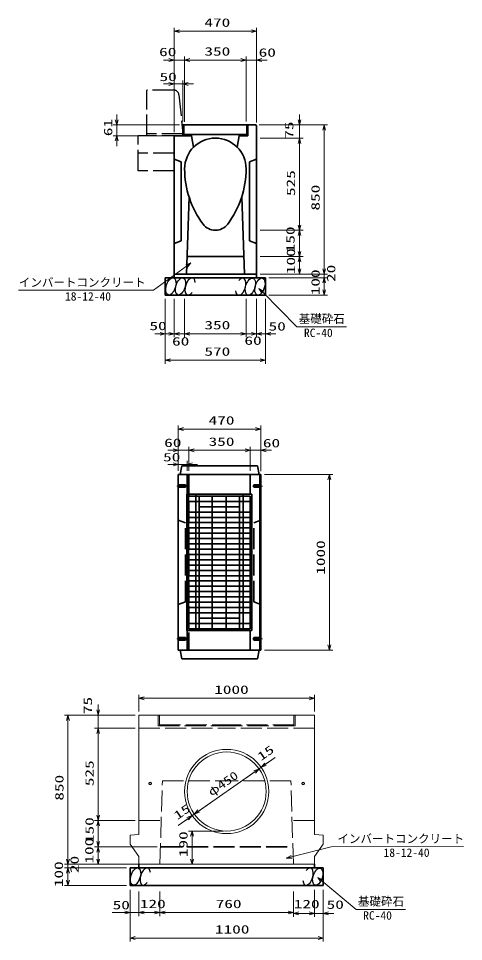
# Model space of a CAD drawing. Units: millimetres on the paper. Extents: x 15 to 1219, y 6 to 859.
# Drawn here: x 850.3 to 977, y 345.6 to 608.5 of the extents above; entities that cross this region are included whole.
import ezdxf
from ezdxf.enums import TextEntityAlignment as Align

# ---------------------------------------------------------------- set-up
doc = ezdxf.new("R2010")
doc.units = ezdxf.units.MM
doc.linetypes.add('DASHED', pattern=[7.5, 6, -1.5])
doc.linetypes.add('USER1', pattern=[18.5, 12, -1.5, 3.5, -1.5])
for name, color, linetype, lineweight in [('D-BMK（構造物基準線）', 2, 'USER1', 18), ('D-STR-DIM（寸法）', 7, 'Continuous', 13), ('D-STR-HTXT(基礎砕石-旗)', 7, 'Continuous', 13), ('D-STR-HTXT（旗上げ）', 7, 'Continuous', 13), ('D-STR-STRF(グリ)', 7, 'Continuous', 25), ('D-STR-STRF(歩車)', 7, 'DASHED', 25), ('D-STR（構造物）', 1, 'Continuous', 35)]:
    doc.layers.add(name, color=color, linetype=linetype, lineweight=lineweight)
doc.styles.add('ＭＳ ゴシック', font='')
doc.styles.get('ＭＳ ゴシック').set_extended_font_data('MS Gothic')

# ---------------------------------------------------------------- blocks, each defined once
blk = doc.blocks.new('_Open30')
at = {"color": 7, "linetype": 'Continuous', "lineweight": 13}
for p, q in [((-1, 0.2679), (0, 0)), ((0, 0), (-1, -0.2679)), ((0, 0), (-1, 0))]:
    blk.add_line(p, q, dxfattribs=at)

msp = doc.modelspace()

# ---------------------------------------------------------------- linework, layer by layer
at = {"layer": 'D-BMK（構造物基準線）'}
for p, q in [((895.377, 475.319), (898.226, 475.319)), ((919.801, 475.319), (916.951, 475.319)), ((895.377, 431.819), (898.226, 431.819)), ((919.801, 431.819), (916.951, 431.819))]:
    msp.add_line(p, q, dxfattribs=at)
at = {"layer": 'D-STR-DIM（寸法）'}
for p, q in [((894.64, 597.607), (894.64, 605.815)), ((896.14, 604.815), (916.64, 604.815)), ((918.14, 597.607), (918.14, 605.815)), ((894.64, 576.074), (894.64, 597.607)), ((897.64, 579.064), (897.64, 597.607)), ((897.64, 579.064), (897.64, 597.607)), ((915.14, 579.069), (915.14, 597.607)), ((915.14, 579.069), (915.14, 597.607)), ((918.14, 578.874), (918.14, 597.607)), ((893.14, 596.607), (891.64, 596.607)), ((894.64, 596.607), (897.64, 596.607)), ((899.14, 596.607), (900.64, 596.607)), ((899.14, 596.607), (913.64, 596.607)), ((913.64, 596.607), (912.14, 596.607)), ((915.14, 596.607), (918.14, 596.607)), ((919.64, 596.607), (921.14, 596.607)), ((893.14, 589.797), (891.64, 589.797)), ((894.64, 576.074), (894.64, 590.797)), ((894.64, 589.797), (897.14, 589.797)), ((897.14, 579.074), (897.14, 590.797)), ((898.64, 589.797), (900.14, 589.797)), ((878.306, 579.624), (878.306, 581.124)), ((930.333, 579.619), (930.333, 581.119)), ((896.14, 578.124), (877.306, 578.124)), ((878.306, 575.074), (878.306, 578.124)), ((918.89, 578.119), (938.343, 578.119)), ((919.89, 578.119), (931.333, 578.119)), ((930.333, 574.39), (930.333, 578.119)), ((937.343, 537.139), (937.343, 576.619)), ((893.64, 575.074), (877.306, 575.074)), ((878.306, 573.574), (878.306, 572.074)), ((919.14, 574.39), (931.333, 574.39)), ((919.14, 574.389), (931.333, 574.389)), ((930.333, 572.89), (930.333, 571.39)), ((930.333, 549.641), (930.333, 572.889)), ((919.14, 548.141), (931.333, 548.141)), ((919.14, 548.141), (931.332, 548.141)), ((930.332, 542.141), (930.332, 546.641)), ((919.14, 540.641), (931.332, 540.641)), ((919.14, 540.641), (931.332, 540.641)), ((930.332, 537.141), (930.332, 539.141)), ((937.343, 537.139), (937.343, 538.639)), ((919.14, 535.641), (931.332, 535.641)), ((919.14, 535.639), (938.343, 535.639)), ((919.14, 535.639), (938.343, 535.639)), ((921.64, 534.639), (938.343, 534.639)), ((921.64, 534.639), (938.343, 534.639)), ((937.343, 534.639), (937.343, 535.639)), ((937.343, 531.139), (937.343, 533.139)), ((937.343, 533.139), (937.343, 531.639)), ((892.14, 528.639), (892.14, 517.672)), ((894.64, 528.639), (894.64, 517.672)), ((894.64, 528.639), (894.64, 517.672)), ((897.64, 528.639), (897.64, 517.672)), ((897.64, 528.639), (897.64, 517.672)), ((915.14, 528.639), (915.14, 517.672)), ((915.14, 528.639), (915.14, 517.672)), ((918.14, 528.639), (918.14, 517.672)), ((918.14, 528.639), (918.14, 517.672)), ((920.64, 528.639), (920.64, 517.672)), ((921.64, 529.639), (938.343, 529.639)), ((890.64, 518.672), (889.14, 518.672)), ((893.14, 518.672), (891.64, 518.672)), ((892.14, 518.672), (894.64, 518.672)), ((894.64, 518.672), (897.64, 518.672)), ((896.14, 518.672), (897.64, 518.672)), ((899.14, 518.672), (900.64, 518.672)), ((899.14, 518.672), (913.64, 518.672)), ((913.64, 518.672), (912.14, 518.672)), ((915.14, 518.672), (918.14, 518.672)), ((916.64, 518.672), (915.14, 518.672)), ((918.14, 518.672), (920.64, 518.672)), ((919.64, 518.672), (921.14, 518.672)), ((922.14, 518.672), (923.64, 518.672)), ((892.14, 517.672), (892.14, 510.155)), ((920.64, 517.672), (920.64, 510.155)), ((893.64, 511.155), (919.14, 511.155)), ((895.839, 486.495), (895.839, 492.546)), ((897.339, 491.546), (917.839, 491.546)), ((919.339, 486.526), (919.339, 492.546)), ((895.839, 479.599), (895.839, 486.495)), ((898.839, 479.65), (898.839, 486.495)), ((898.839, 479.65), (898.839, 486.495)), ((916.339, 479.666), (916.339, 486.495)), ((916.339, 479.635), (916.339, 486.495)), ((919.339, 479.569), (919.339, 486.495)), ((894.339, 485.495), (892.839, 485.495)), ((895.839, 485.495), (898.839, 485.495)), ((900.339, 485.495), (901.839, 485.495)), ((900.339, 485.495), (914.839, 485.495)), ((914.839, 485.495), (913.339, 485.495)), ((916.339, 485.495), (919.339, 485.495)), ((920.839, 485.495), (922.339, 485.495)), ((920.339, 478.599), (939.843, 478.599)), ((938.843, 430.099), (938.843, 477.099)), ((920.339, 428.599), (939.843, 428.599)), ((884.602, 411.097), (884.602, 415.872)), ((934.602, 411.097), (934.602, 415.872)), ((873.019, 411.597), (873.019, 413.097)), ((886.102, 414.872), (933.102, 414.872)), ((883.602, 410.097), (863.421, 410.097)), ((883.602, 410.097), (872.019, 410.097)), ((873.019, 406.362), (873.019, 410.097)), ((864.421, 408.597), (864.421, 369.112)), ((883.602, 406.362), (872.019, 406.362)), ((882.602, 406.362), (872.019, 406.362)), ((873.019, 381.612), (873.019, 404.862)), ((873.019, 404.862), (873.019, 403.362)), ((923.428, 398.018), (914.211, 391.568)), ((920.663, 396.083), (921.892, 396.943)), ((918.819, 394.793), (919.434, 395.223)), ((901.613, 382.753), (917.59, 393.933)), ((917.59, 393.933), (916.361, 393.073)), ((904.993, 385.118), (895.775, 378.668)), ((900.384, 381.893), (899.77, 381.463)), ((901.613, 382.753), (902.842, 383.613)), ((883.602, 380.112), (872.019, 380.112)), ((882.602, 380.112), (872.019, 380.112)), ((873.019, 374.112), (873.019, 378.612)), ((898.541, 380.603), (897.312, 379.743)), ((908.602, 377.093), (898.736, 377.093)), ((899.736, 375.593), (899.736, 369.112)), ((864.421, 369.112), (864.421, 370.612)), ((880.995, 372.612), (872.019, 372.612)), ((889.812, 372.612), (872.019, 372.612)), ((873.019, 371.112), (873.019, 369.112)), ((883.602, 367.612), (863.421, 367.612)), ((883.602, 367.612), (863.421, 367.612)), ((881.102, 366.612), (863.421, 366.612)), ((881.102, 366.612), (863.421, 366.612)), ((864.421, 367.612), (864.421, 366.612)), ((889.602, 367.612), (872.019, 367.612)), ((908.602, 367.612), (898.736, 367.612)), ((864.421, 365.112), (864.421, 363.612)), ((864.421, 365.112), (864.421, 363.112)), ((881.102, 361.612), (863.421, 361.612)), ((882.102, 360.362), (882.102, 345.62)), ((934.602, 360.362), (934.602, 352.629)), ((937.102, 360.362), (937.102, 345.62)), ((937.102, 360.362), (937.102, 352.629)), ((882.102, 359.864), (882.102, 352.879)), ((884.602, 359.864), (884.602, 352.879)), ((884.602, 359.864), (884.602, 352.879)), ((890.602, 359.864), (890.602, 352.879)), ((890.602, 359.864), (890.602, 352.879)), ((928.602, 359.864), (928.602, 352.879)), ((928.602, 358.614), (928.602, 352.629)), ((934.602, 358.614), (934.602, 352.629)), ((884.227, 353.879), (876.977, 353.879)), ((884.602, 353.879), (882.102, 353.879)), ((889.102, 353.879), (886.102, 353.879)), ((886.102, 353.879), (887.602, 353.879)), ((892.102, 353.879), (927.102, 353.879)), ((930.102, 353.629), (933.102, 353.629)), ((933.102, 353.629), (931.602, 353.629)), ((934.602, 353.629), (937.102, 353.629)), ((938.602, 353.629), (940.102, 353.629)), ((883.602, 346.62), (935.602, 346.62))]:
    msp.add_line(p, q, dxfattribs=at)
at = {"layer": 'D-STR-HTXT(基礎砕石-旗)'}
for points in [[(943.684, 520.667), (929.58, 520.667), (919.857, 530.483)], [(960.538, 354.774), (946.434, 354.774), (936.68, 362.879)]]:
    msp.add_lwpolyline(points, dxfattribs=at)
at = {"layer": 'D-STR-HTXT（旗上げ）'}
for p, q in [((894.339, 481.482), (892.839, 481.482)), ((895.839, 479.599), (895.839, 482.482)), ((898.339, 481.482), (895.839, 481.482)), ((898.339, 479.599), (898.339, 482.482)), ((899.839, 481.482), (901.339, 481.482))]:
    msp.add_line(p, q, dxfattribs=at)
for points in [[(850.342, 531.053), (888.786, 531.053), (898.216, 537.962)], [(977.024, 372.659), (939.391, 372.612), (928.028, 369.747)]]:
    msp.add_lwpolyline(points, dxfattribs=at)
at = {"layer": 'D-STR-STRF(グリ)'}
for centre, major_axis in [((893.734, 532.163), (0.79, 2.421)), ((896.456, 532.163), (0.79, 2.421)), ((916.344, 532.082), (-0.771, -2.427)), ((919.065, 532.104), (-0.771, -2.427)), ((883.677, 364.135), (0.79, 2.421)), ((935.526, 364.088), (-0.79, -2.421))]:
    msp.add_ellipse(centre, major_axis=major_axis, ratio=0.5139, dxfattribs=at)
for centre, major_axis in [((899.196, 532.163), (0.79, 2.421)), ((913.603, 532.06), (-0.771, -2.427)), ((886.418, 364.135), (0.79, 2.421)), ((932.786, 364.088), (-0.79, -2.421))]:
    msp.add_ellipse(centre, major_axis=major_axis, ratio=0.5139, start_param=5.3575563, end_param=10.3750652, dxfattribs=at)
at = {"layer": 'D-STR-STRF(歩車)'}
for p, q in [((886.89, 575.074), (886.89, 588.074)), ((894.532, 588.074), (886.89, 588.074)), ((896.025, 586.723), (897.14, 575.574)), ((897.14, 575.074), (884.39, 575.074)), ((884.39, 565.074), (884.39, 575.074)), ((897.14, 575.574), (886.89, 575.574)), ((894.64, 565.074), (894.64, 575.074)), ((894.64, 570.074), (884.39, 570.074)), ((894.64, 565.074), (884.39, 565.074))]:
    msp.add_line(p, q, dxfattribs=at)
msp.add_arc((894.532, 586.574), 1.5, 5.71077, 89.99998, dxfattribs=at)
at = {"layer": 'D-STR（構造物）'}
for p, q in [((917.89, 578.124), (897.14, 578.124)), ((897.14, 578.074), (897.14, 575.074)), ((897.44, 575.374), (897.44, 578.124)), ((915.34, 575.374), (915.34, 578.124)), ((915.64, 575.074), (915.64, 578.124)), ((917.89, 578.124), (918.14, 577.874)), ((918.14, 577.874), (918.14, 534.639)), ((897.14, 575.074), (894.64, 575.074)), ((894.64, 575.074), (894.64, 534.639)), ((899.64, 575.074), (897.14, 575.074)), ((915.34, 575.374), (897.44, 575.374)), ((899.64, 575.074), (899.64, 575.374)), ((899.64, 575.074), (900.167, 571.79)), ((913.14, 575.074), (912.613, 571.79)), ((915.34, 575.374), (913.14, 575.374)), ((913.14, 575.074), (913.14, 575.374)), ((915.64, 575.074), (913.14, 575.074)), ((896.64, 567.62), (894.64, 568.37)), ((916.14, 567.62), (918.14, 568.37)), ((896.64, 545.12), (896.64, 567.62)), ((916.14, 545.12), (916.14, 567.62)), ((898.14, 535.639), (898.89, 557.635)), ((914.64, 535.639), (913.89, 557.635)), ((896.64, 545.12), (894.64, 544.37)), ((916.14, 545.12), (918.14, 544.37)), ((898.31, 540.639), (914.469, 540.639)), ((892.14, 534.639), (920.64, 534.639)), ((892.14, 534.639), (892.14, 529.639)), ((894.64, 535.639), (918.14, 535.639)), ((920.64, 534.639), (920.64, 529.639)), ((892.14, 529.639), (920.64, 529.639)), ((896.839, 481.069), (896.339, 478.569)), ((896.839, 481.069), (918.339, 481.069)), ((918.839, 478.569), (918.339, 481.069)), ((895.839, 428.569), (895.839, 478.569)), ((895.839, 478.569), (919.339, 478.569)), ((898.339, 428.569), (898.339, 478.569)), ((916.339, 472.988), (916.339, 478.569)), ((919.089, 428.569), (919.089, 478.569)), ((919.339, 428.569), (919.339, 478.569)), ((898.309, 434.138), (898.309, 472.988)), ((898.309, 472.988), (916.809, 472.988)), ((898.745, 472.441), (916.245, 472.441)), ((898.745, 434.691), (898.745, 472.441)), ((898.745, 470.931), (916.245, 470.931)), ((900.809, 434.138), (900.809, 472.988)), ((901.745, 434.691), (901.745, 472.441)), ((905.495, 434.691), (905.495, 472.441)), ((909.495, 472.441), (909.495, 434.691)), ((913.245, 472.441), (913.245, 434.691)), ((914.309, 472.988), (914.309, 434.138)), ((916.245, 472.441), (916.245, 434.691)), ((916.809, 472.988), (916.809, 434.138)), ((898.745, 467.911), (916.245, 467.911)), ((913.245, 469.421), (901.745, 469.421)), ((898.745, 466.401), (916.245, 466.401)), ((898.745, 464.891), (916.245, 464.891)), ((898.745, 463.381), (916.245, 463.381)), ((898.745, 461.871), (916.245, 461.871)), ((898.745, 460.361), (916.245, 460.361)), ((898.745, 458.851), (916.245, 458.851)), ((898.745, 457.341), (916.245, 457.341)), ((898.745, 455.831), (916.245, 455.831)), ((898.745, 454.321), (916.245, 454.321)), ((898.745, 452.811), (916.245, 452.811)), ((898.745, 451.301), (916.245, 451.301)), ((898.745, 449.791), (916.245, 449.791)), ((898.745, 448.281), (916.245, 448.281)), ((898.745, 446.771), (916.245, 446.771)), ((898.745, 445.261), (916.245, 445.261)), ((898.745, 443.751), (916.245, 443.751)), ((898.745, 442.241), (916.245, 442.241)), ((898.745, 440.731), (916.245, 440.731)), ((898.745, 439.221), (916.245, 439.221)), ((913.245, 437.711), (901.745, 437.711)), ((916.809, 434.138), (898.309, 434.138)), ((898.745, 436.201), (916.245, 436.201)), ((916.245, 434.691), (898.745, 434.691)), ((895.839, 428.569), (919.339, 428.569)), ((896.339, 428.569), (896.839, 426.069)), ((918.339, 426.069), (918.839, 428.569)), ((896.839, 426.069), (918.339, 426.069)), ((882.102, 366.612), (937.102, 366.612)), ((882.102, 366.612), (882.102, 361.612)), ((882.102, 366.612), (937.102, 366.612)), ((884.602, 367.612), (884.602, 366.612)), ((934.602, 367.612), (934.602, 366.612)), ((937.102, 366.612), (937.102, 361.612)), ((882.102, 361.612), (937.102, 361.612))]:
    msp.add_line(p, q, dxfattribs=at)
at = {"layer": 'D-STR（構造物）', "linetype": 'DASHED'}
for p, q in [((898.839, 478.569), (898.839, 428.569)), ((895.839, 475.669), (897.839, 475.669)), ((895.839, 474.969), (897.839, 474.969)), ((897.839, 474.969), (897.839, 475.669)), ((917.339, 474.969), (917.339, 475.669)), ((919.339, 475.669), (917.339, 475.669)), ((919.339, 474.969), (917.339, 474.969)), ((895.839, 465.569), (897.839, 464.819)), ((919.339, 465.569), (917.339, 464.819)), ((897.839, 442.319), (897.839, 464.819)), ((917.339, 442.319), (917.339, 464.819)), ((895.839, 441.569), (897.839, 442.319)), ((919.339, 441.569), (917.339, 442.319)), ((916.339, 434.1), (916.339, 428.569)), ((895.839, 432.169), (897.839, 432.169)), ((895.839, 431.469), (897.839, 431.469)), ((897.839, 432.169), (897.839, 431.469)), ((917.339, 432.169), (917.339, 431.469)), ((919.339, 432.169), (917.339, 432.169)), ((919.339, 431.469), (917.339, 431.469)), ((890.812, 372.612), (928.391, 372.612))]:
    msp.add_line(p, q, dxfattribs=at)
at = {"layer": 'D-STR（構造物）', "lineweight": 5}
for p, q in [((884.602, 410.097), (884.602, 376.112)), ((884.602, 410.097), (909.602, 410.097)), ((890.133, 410.097), (890.133, 407.047)), ((890.477, 410.097), (890.477, 407.347)), ((934.602, 410.097), (909.602, 410.097)), ((928.727, 410.097), (928.727, 407.347)), ((929.071, 410.097), (929.071, 407.047)), ((934.602, 410.097), (934.602, 376.112)), ((882.102, 375.862), (884.602, 376.112)), ((882.102, 375.862), (882.102, 373.362)), ((937.102, 375.862), (934.602, 376.112)), ((937.102, 375.862), (937.102, 373.362)), ((882.102, 373.362), (884.602, 369.862)), ((937.102, 373.362), (934.602, 369.862)), ((884.602, 369.862), (884.602, 367.612)), ((934.602, 369.862), (934.602, 367.612)), ((884.602, 367.612), (909.602, 367.612)), ((934.602, 367.612), (909.602, 367.612))]:
    msp.add_line(p, q, dxfattribs=at)
at = {"layer": 'D-STR（構造物）', "linetype": 'DASHED', "lineweight": 5}
for p, q in [((884.602, 406.362), (909.602, 406.362)), ((890.133, 407.047), (909.602, 407.047)), ((890.477, 407.347), (909.602, 407.347)), ((928.727, 407.347), (909.602, 407.347)), ((929.071, 407.047), (909.602, 407.047)), ((934.602, 406.362), (909.602, 406.362)), ((890.602, 367.612), (891.314, 391.382)), ((891.314, 391.382), (909.602, 391.382)), ((927.89, 391.382), (909.602, 391.382)), ((928.602, 367.612), (927.89, 391.382)), ((884.602, 380.112), (890.989, 380.112)), ((934.602, 380.112), (928.214, 380.112))]:
    msp.add_line(p, q, dxfattribs=at)
at = {"layer": 'D-STR（構造物）', "lineweight": 5}
for centre, radius in [((887.852, 390.612), 0.375), ((887.852, 390.612), 0.3), ((931.352, 390.612), 0.375), ((931.352, 390.612), 0.3)]:
    msp.add_circle(centre, radius, dxfattribs=at)
at = {"layer": 'D-STR（構造物）'}
for centre, radius, start, end in [((906.39, 565.639), 8.75, 0, 180), ((923.89, 565.639), 26.25, 180, 216.86989), ((888.89, 565.639), 26.25, 323.13008, 0), ((906.39, 552.514), 4.375, 216.86987, 323.13008)]:
    msp.add_arc(centre, radius, start, end, dxfattribs=at)
at = {"layer": 'D-STR（構造物）', "lineweight": 5}
for radius, start, end in [(12, 90.00015, 270), (11.25, 90.00015, 270), (12, 270, 89.99985), (11.25, 270, 89.99985)]:
    msp.add_arc((909.602, 388.343), radius, start, end, dxfattribs=at)

# ---------------------------------------------------------------- block references
at = {"layer": 'D-STR-DIM（寸法）', "xscale": 1.5, "yscale": 1.5}
for p, rotation in [((894.64, 604.815), 180), ((897.64, 596.607), 180), ((897.64, 596.607), 180), ((918.14, 596.607), 180), ((897.14, 589.797), 180), ((878.306, 578.124), 270), ((930.333, 578.119), 270), ((937.343, 578.119), 90), ((878.306, 575.074), 90), ((930.333, 574.39), 90), ((930.333, 574.389), 90), ((930.333, 548.141), 270), ((930.332, 548.141), 90), ((930.332, 540.641), 270), ((930.332, 540.641), 90), ((930.332, 535.641), 270), ((937.343, 535.639), 270), ((937.343, 535.639), 270), ((937.343, 534.639), 90), ((937.343, 534.639), 90), ((937.343, 529.639), 270), ((894.64, 518.672), 180), ((897.64, 518.672), 180), ((897.64, 518.672), 180), ((918.14, 518.672), 180), ((920.64, 518.672), 180), ((892.14, 511.155), 180), ((895.839, 491.546), 180), ((898.839, 485.495), 180), ((898.839, 485.495), 180), ((919.339, 485.495), 180), ((938.843, 478.599), 90), ((938.843, 428.599), 270), ((884.602, 414.872), 180), ((864.421, 410.097), 90), ((873.019, 410.097), 270), ((873.019, 406.362), 90), ((873.019, 406.362), 90), ((918.819, 394.793), 34.98161), ((918.819, 394.793), 34.98161), ((919.434, 395.223), 214.98161), ((873.019, 380.112), 270), ((899.77, 381.463), 34.98161), ((900.384, 381.893), 214.98161), ((900.384, 381.893), 214.98161), ((873.019, 380.112), 90), ((899.736, 377.093), 90), ((873.019, 372.612), 270), ((873.019, 372.612), 90), ((864.421, 367.612), 270), ((864.421, 367.612), 270), ((873.019, 367.612), 270), ((899.736, 367.612), 270), ((864.421, 366.612), 90), ((864.421, 366.612), 90), ((864.421, 361.612), 270), ((884.602, 353.879), 180), ((884.602, 353.879), 180), ((890.602, 353.879), 180), ((928.602, 353.629), 180), ((937.102, 353.629), 180), ((882.102, 346.62), 180)]:
    msp.add_blockref('_Open30', p, dxfattribs=dict(at, rotation=rotation))
for p in [(918.14, 604.815), (894.64, 596.607), (915.14, 596.607), (915.14, 596.607), (894.64, 589.797), (892.14, 518.672), (894.64, 518.672), (915.14, 518.672), (915.14, 518.672), (918.14, 518.672), (920.64, 511.155), (919.339, 491.546), (895.839, 485.495), (916.339, 485.495), (916.339, 485.495), (934.602, 414.872), (882.102, 353.879), (890.602, 353.879), (928.602, 353.879), (934.602, 353.629), (934.602, 353.629), (937.102, 346.62)]:
    msp.add_blockref('_Open30', p, dxfattribs=at)
at = {"layer": 'D-STR-HTXT(基礎砕石-旗)', "xscale": 1.5, "yscale": 1.5}
for p, rotation in [((918.801, 531.549), 134.72505), ((935.526, 363.838), 140.27459)]:
    msp.add_blockref('_Open30', p, dxfattribs=dict(at, rotation=rotation))
at = {"layer": 'D-STR-HTXT（旗上げ）', "xscale": 1.5, "yscale": 1.5}
for p, rotation in [((899.426, 538.848), 36.22839), ((898.339, 481.482), 180), ((926.573, 369.381), 194.1476)]:
    msp.add_blockref('_Open30', p, dxfattribs=dict(at, rotation=rotation))
msp.add_blockref('_Open30', (895.839, 481.482), dxfattribs=at)

# ---------------------------------------------------------------- texts
at = {"layer": 'D-STR-DIM（寸法）', "style": 'ＭＳ ゴシック', "width": 1.5}
for s, p in [('470', (903.265, 605.353)), ('60', (890.375, 597.001)), ('350', (903.265, 597.144)), ('60', (918.709, 596.83)), ('50', (890.489, 589.9)), ('50', (887.614, 518.978)), ('350', (903.265, 519.21)), ('50', (921.532, 518.859)), ('60', (914.655, 514.805)), ('60', (894.061, 514.586)), ('570', (903.265, 511.692)), ('470', (904.464, 492.083)), ('350', (904.464, 486.033)), ('60', (891.824, 485.714)), ('60', (919.908, 485.619)), ('1000', (906.06, 415.41)), ('120', (884.893, 354.416)), ('760', (906.477, 354.416)), ('120', (928.699, 354.37)), ('50', (877.148, 354.078)), ('50', (938.053, 354.211)), ('1100', (906.268, 347.158))]:
    msp.add_text(s, height=2.405, dxfattribs=at).set_placement(p, align=Align.BOTTOM_LEFT)
at = {"layer": 'D-STR-DIM（寸法）', "style": 'ＭＳ ゴシック'}
for s, rotation, width, p in [('61', 90, 1.5, (877.768, 574.933)), ('75', 90, 1.5, (929.316, 574.211)), ('525', 90, 1.5, (929.795, 557.886)), ('850', 90, 1.5, (936.805, 553.754)), ('150', 90, 1.5, (929.665, 541.865)), ('100', 90, 1.5, (929.795, 535.641)), ('100', 90, 1.5, (936.805, 529.639)), ('20', 90, 1.5, (941.257, 533.421)), ('1000', 90, 1.5, (938.305, 450.057)), ('75', 90, 1.5, (872.001, 410.371)), ('15', 34.982, 1.5, (919.783, 396.343)), ('525', 90, 1.5, (872.482, 389.857)), ('850', 90, 1.5, (863.883, 385.729)), ('φ450', 34.982, 1.3, (905.709, 386.275)), ('15', 34.982, 1.5, (895.978, 379.574)), ('150', 90, 1.5, (872.482, 373.653)), ('190', 90, 1.5, (899.198, 369.644)), ('100', 90, 1.5, (872.412, 367.81)), ('100', 90, 1.5, (863.73, 361.102)), ('20', 90, 1.5, (868.215, 365.121))]:
    msp.add_text(s, height=2.405, rotation=rotation, dxfattribs=dict(at, width=width)).set_placement(p, align=Align.BOTTOM_LEFT)
at = {"layer": 'D-STR-HTXT(基礎砕石-旗)', "style": 'ＭＳ ゴシック'}
for s, p in [('基礎砕石', (930.116, 521.001)), ('RC-40', (931.604, 517.016)), ('基礎砕石', (946.97, 355.109)), ('RC-40', (948.457, 351.123))]:
    msp.add_text(s, height=2.405, dxfattribs=at).set_placement(p, align=Align.BOTTOM_LEFT)
at = {"layer": 'D-STR-HTXT（旗上げ）', "style": 'ＭＳ ゴシック'}
for s, p in [('インバートコンクリート', (850.449, 531.349)), ('18-12-40', (863.592, 527.402)), ('インバートコンクリート', (941.121, 372.956)), ('18-12-40', (954.263, 369.009))]:
    msp.add_text(s, height=2.405, dxfattribs=at).set_placement(p, align=Align.BOTTOM_LEFT)
at = {"layer": 'D-STR-HTXT（旗上げ）', "style": 'ＭＳ ゴシック', "width": 1.5}
msp.add_text('50', height=2.405, dxfattribs=at).set_placement((891.507, 481.616), align=Align.BOTTOM_LEFT)

doc.saveas('drawing.dxf')
